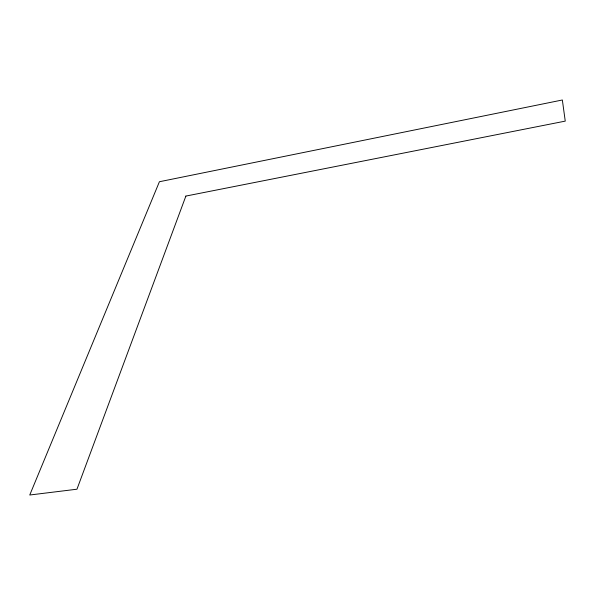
<?xml version="1.0" encoding="UTF-8"?>
<svg xmlns="http://www.w3.org/2000/svg" width="595" height="595" viewBox="0 0 595 595"><rect width="100%" height="100%" fill="white"/><g stroke="black" fill="none" stroke-linecap="round" stroke-linejoin="round"><path stroke-width="0.89" d="M185.878 196.075L76.963 489.209L29.75 495.01L159.408 181.735L562.349 99.99L565.25 121.12L185.878 196.075"/></g></svg>
